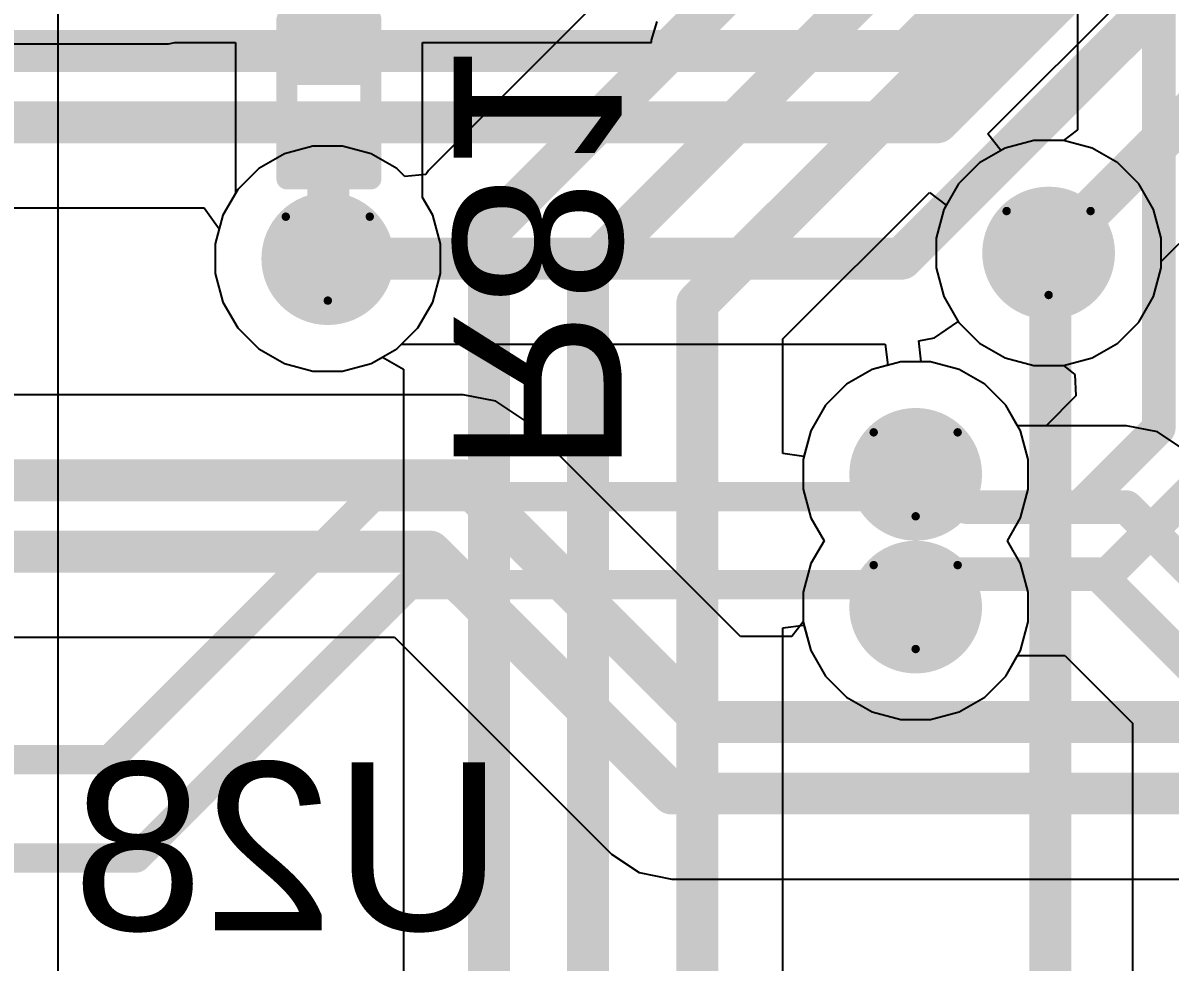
# Model space of a CAD drawing. Header units: inches. Extents: x -21 to 276, y -5 to 220.
# Drawn here: x 72.53 to 79.47, y 46.98 to 52.66 of the extents above; entities that cross this region are included whole.
import ezdxf

# ---------------------------------------------------------------- set-up
doc = ezdxf.new("R2010")
doc.units = ezdxf.units.IN
for name, color, linetype in [('Bottom Layer', 5, 'Continuous'), ('Bottom Overlay', 54, 'Continuous'), ('Bottom Paste', 16, 'Continuous'), ('Bottom Solder', 6, 'Continuous'), ('Drill Drawing', 1, 'Continuous'), ('Ground', 16, 'Continuous'), ('Power + Signal', 76, 'Continuous'), ('Top Layer', 1, 'Continuous'), ('Top Solder', 216, 'Continuous'), ('Via Holes', 16, 'Continuous')]:
    doc.layers.add(name, color=color, linetype=linetype)
doc.styles.add('Arial', font='', dxfattribs={"height": 0.2})
doc.styles.get('Arial').set_extended_font_data('Arial')

# ---------------------------------------------------------------- blocks, each defined once
blk = doc.blocks.new('R___0201_B_69')
at = {"layer": 'Bottom Layer'}
for points in [[(-0.40999791, 0.18499963), (-0.13999845, 0.18499963), (-0.13999845, -0.18499963), (-0.40999791, -0.18499963)], [(0.14000099, 0.18499963), (0.41000045, 0.18499963), (0.41000045, -0.18499963), (0.14000099, -0.18499963)]]:
    blk.add_hatch(color=5, dxfattribs=at).paths.add_polyline_path(points)
at = {"layer": 'Bottom Paste'}
for points in [[(-0.40999791, 0.18499963), (-0.13999845, 0.18499963), (-0.13999845, -0.18499963), (-0.40999791, -0.18499963)], [(0.14000099, 0.18499963), (0.41000045, 0.18499963), (0.41000045, -0.18499963), (0.14000099, -0.18499963)]]:
    blk.add_hatch(color=16, dxfattribs=at).paths.add_polyline_path(points)
at = {"layer": 'Bottom Solder'}
for points in [[(-0.46499907, 0.24000079), (-0.08499729, 0.24000079), (-0.08499729, -0.24000079), (-0.46499907, -0.24000079)], [(0.08499983, 0.24000079), (0.46500161, 0.24000079), (0.46500161, -0.24000079), (0.08499983, -0.24000079)]]:
    blk.add_hatch(color=6, dxfattribs=at).paths.add_polyline_path(points)
at = {"layer": 'Bottom Overlay'}
for points in [[(-0.4826, -0.254, 0.127, 0.127, 0), (-0.4826, 0.254, 0.127, 0.127, 0)], [(0.4826, 0.254, 0.127, 0.127, 0), (-0.4826, 0.254, 0.127, 0.127, 0)], [(0.4826, -0.254, 0.127, 0.127, 0), (0.4826, 0.254, 0.127, 0.127, 0)], [(0.4826, -0.254, 0.127, 0.127, 0), (-0.4826, -0.254, 0.127, 0.127, 0)]]:
    blk.add_lwpolyline(points, format="xyseb", dxfattribs=at)
for points in [[(-0.51435, 0.254, 0.0635, 0.0635, 1), (-0.4508499999999999, 0.254, 0.0635, 0.0635, 1)], [(-0.51435, 0.254, 0.0635, 0.0635, 1), (-0.4508499999999999, 0.254, 0.0635, 0.0635, 1)], [(0.4508499999999999, 0.254, 0.0635, 0.0635, 1), (0.51435, 0.254, 0.0635, 0.0635, 1)], [(0.4508499999999999, 0.254, 0.0635, 0.0635, 1), (0.51435, 0.254, 0.0635, 0.0635, 1)], [(-0.51435, -0.254, 0.0635, 0.0635, 1), (-0.4508499999999999, -0.254, 0.0635, 0.0635, 1)], [(-0.51435, -0.254, 0.0635, 0.0635, 1), (-0.4508499999999999, -0.254, 0.0635, 0.0635, 1)], [(0.4508499999999999, -0.254, 0.0635, 0.0635, 1), (0.51435, -0.254, 0.0635, 0.0635, 1)], [(0.4508499999999999, -0.254, 0.0635, 0.0635, 1), (0.51435, -0.254, 0.0635, 0.0635, 1)]]:
    blk.add_lwpolyline(points, format="xyseb", close=True, dxfattribs=at)

msp = doc.modelspace()

# ---------------------------------------------------------------- hatches: boundary and pattern name
at = {"layer": 'Bottom Layer'}
h = msp.add_hatch(color=5, dxfattribs=at)
edge = h.paths.add_edge_path()
edge.add_arc((78.73136908000001, 51.26583092), 0.2999994, 0, 360)
h = msp.add_hatch(color=5, dxfattribs=at)
edge = h.paths.add_edge_path()
edge.add_arc((74.37119999999999, 51.23179999999999), 0.2999994, 0, 360)
h = msp.add_hatch(color=5, dxfattribs=at)
edge = h.paths.add_edge_path()
edge.add_arc((77.9272, 49.92679626), 0.2999994, 0, 360)
h = msp.add_hatch(color=5, dxfattribs=at)
edge = h.paths.add_edge_path()
edge.add_arc((77.9272, 49.1236), 0.2999994, 0, 360)
at = {"layer": 'Bottom Solder'}
h = msp.add_hatch(color=6, dxfattribs=at)
edge = h.paths.add_edge_path()
edge.add_arc((74.37119999999999, 51.23179999999999), 0.4015993999999999, 0, 360)
h = msp.add_hatch(color=6, dxfattribs=at)
edge = h.paths.add_edge_path()
edge.add_arc((78.73136908000001, 51.26583092), 0.4015993999999999, 0, 360)
h = msp.add_hatch(color=6, dxfattribs=at)
edge = h.paths.add_edge_path()
edge.add_arc((77.9272, 49.92679626), 0.4015993999999999, 0, 360)
h = msp.add_hatch(color=6, dxfattribs=at)
edge = h.paths.add_edge_path()
edge.add_arc((77.9272, 49.1236), 0.4015993999999999, 0, 360)
at = {"layer": 'Ground'}
h = msp.add_hatch(color=16, dxfattribs=at)
edge = h.paths.add_edge_path()
edge.add_arc((78.73136908000001, 51.26583092), 0.2999994, 0, 360)
h = msp.add_hatch(color=16, dxfattribs=at)
edge = h.paths.add_edge_path()
edge.add_arc((74.37119999999999, 51.23179999999999), 0.2999994, 0, 360)
h = msp.add_hatch(color=16, dxfattribs=at)
edge = h.paths.add_edge_path()
edge.add_arc((77.9272, 49.92679626), 0.2999994, 0, 360)
h = msp.add_hatch(color=16, dxfattribs=at)
edge = h.paths.add_edge_path()
edge.add_arc((77.9272, 49.1236), 0.2999994, 0, 360)
at = {"layer": 'Power + Signal'}
h = msp.add_hatch(color=76, dxfattribs=at)
edge = h.paths.add_edge_path()
edge.add_arc((78.73136908000001, 51.26583092), 0.2999994, 0, 360)
h = msp.add_hatch(color=76, dxfattribs=at)
edge = h.paths.add_edge_path()
edge.add_arc((74.37119999999999, 51.23179999999999), 0.2999994, 0, 360)
h = msp.add_hatch(color=76, dxfattribs=at)
edge = h.paths.add_edge_path()
edge.add_arc((77.9272, 49.92679626), 0.2999994, 0, 360)
h = msp.add_hatch(color=76, dxfattribs=at)
edge = h.paths.add_edge_path()
edge.add_arc((77.9272, 49.1236), 0.2999994, 0, 360)
at = {"layer": 'Top Layer'}
h = msp.add_hatch(color=1, dxfattribs=at)
edge = h.paths.add_edge_path()
edge.add_arc((78.73136908000001, 51.26583092), 0.2999994, 0, 360)
h = msp.add_hatch(color=1, dxfattribs=at)
edge = h.paths.add_edge_path()
edge.add_arc((74.37119999999999, 51.23179999999999), 0.2999994, 0, 360)
h = msp.add_hatch(color=1, dxfattribs=at)
edge = h.paths.add_edge_path()
edge.add_arc((77.9272, 49.92679626), 0.2999994, 0, 360)
h = msp.add_hatch(color=1, dxfattribs=at)
edge = h.paths.add_edge_path()
edge.add_arc((77.9272, 49.1236), 0.2999994, 0, 360)
at = {"layer": 'Top Solder'}
h = msp.add_hatch(color=216, dxfattribs=at)
edge = h.paths.add_edge_path()
edge.add_arc((74.37119999999999, 51.23179999999999), 0.4015993999999999, 0, 360)
h = msp.add_hatch(color=216, dxfattribs=at)
edge = h.paths.add_edge_path()
edge.add_arc((78.73136908000001, 51.26583092), 0.4015993999999999, 0, 360)
h = msp.add_hatch(color=216, dxfattribs=at)
edge = h.paths.add_edge_path()
edge.add_arc((77.9272, 49.92679626), 0.4015993999999999, 0, 360)
h = msp.add_hatch(color=216, dxfattribs=at)
edge = h.paths.add_edge_path()
edge.add_arc((77.9272, 49.1236), 0.4015993999999999, 0, 360)
at = {"layer": 'Via Holes'}
h = msp.add_hatch(color=7, dxfattribs=at)
edge = h.paths.add_edge_path()
edge.add_arc((74.37119999999999, 51.23179999999999), 0.1499997, 0, 360)
h = msp.add_hatch(color=7, dxfattribs=at)
edge = h.paths.add_edge_path()
edge.add_arc((78.73136908000001, 51.26583092), 0.1499997, 0, 360)
h = msp.add_hatch(color=7, dxfattribs=at)
edge = h.paths.add_edge_path()
edge.add_arc((77.9272, 49.92679626), 0.1499997, 0, 360)
h = msp.add_hatch(color=7, dxfattribs=at)
edge = h.paths.add_edge_path()
edge.add_arc((77.9272, 49.1236), 0.1499997, 0, 360)

# ---------------------------------------------------------------- linework, layer by layer
at = {"layer": 'Bottom Layer'}
for p, q in [((78.90563848, 63.37915442), (78.90563848, 52.01176034)), ((76.32902691999999, 52.55380141999999), (76.36403066, 52.66630309999999)), ((71.96022692, 52.53184057999999), (73.40802692, 52.53184057999999)), ((73.40802692, 52.53184057999999), (73.44555542, 52.53930563999999)), ((73.44555542, 52.53930563999999), (73.81202916, 52.53930563999999)), ((73.81202916, 52.53930563999999), (73.81202916, 51.62528918)), ((74.94402588, 51.60163924), (74.94402588, 52.53930563999999)), ((74.94402588, 52.53930563999999), (76.32902691999999, 52.53930563999999)), ((76.32902691999999, 52.53930563999999), (76.32902691999999, 52.55380141999999)), ((78.90563848, 52.01176034), (78.82102092, 51.94683032)), ((78.6417147, 51.94683032), (78.4685121, 51.90042198)), ((78.82102092, 51.94683032), (78.6417147, 51.94683032)), ((78.4685121, 51.90042198), (78.31322412, 51.8107676)), ((78.31322412, 51.8107676), (78.1864324, 51.68397588)), ((73.81202916, 51.62528918), (73.73660894, 51.49465698)), ((78.1864324, 51.68397588), (78.09677802, 51.52868789999999)), ((75.00579105999999, 51.49465698), (74.94402588, 51.60163924)), ((73.73660894, 51.49465698), (73.6902006, 51.32145438)), ((75.05219939999999, 51.32145438), (75.00579105999999, 51.49465698)), ((78.09677802, 51.52868789999999), (78.05036967999999, 51.35548530000001)), ((78.05036967999999, 51.35548530000001), (78.05036967999999, 51.17617654)), ((73.6902006, 51.32145438), (73.6902006, 51.14214561999999)), ((75.05219939999999, 51.14214561999999), (75.05219939999999, 51.32145438)), ((73.6902006, 51.14214561999999), (73.73660894, 50.96894302)), ((75.00579105999999, 50.96894302), (75.05219939999999, 51.14214561999999)), ((78.05036967999999, 51.17617654), (78.09677802, 51.00297394)), ((78.09677802, 51.00297394), (78.1864324, 50.84768596)), ((73.73660894, 50.96894302), (73.82626332, 50.81365503999999)), ((74.91613668, 50.81365503999999), (75.00579105999999, 50.96894302)), ((73.82626332, 50.81365503999999), (73.95305504, 50.68686331999999)), ((74.78934496, 50.68686331999999), (74.91613668, 50.81365503999999)), ((78.1864324, 50.84768596), (78.31322412, 50.72089423999999)), ((73.95305504, 50.68686331999999), (74.10834302, 50.59720894)), ((74.63405698, 50.59720894), (74.78934496, 50.68686331999999)), ((78.31322412, 50.72089423999999), (78.4685121, 50.63123986)), ((74.10834302, 50.59720894), (74.28154561999999, 50.5508006)), ((74.46085438, 50.5508006), (74.63405698, 50.59720894)), ((77.83754562, 50.60779566), (77.66434301999999, 50.56138731999999)), ((78.01685438, 50.60779566), (77.83754562, 50.60779566)), ((78.19005698, 50.56138731999999), (78.01685438, 50.60779566)), ((78.4685121, 50.63123986), (78.6417147, 50.58483151999999)), ((78.6417147, 50.58483151999999), (78.82102092, 50.58483151999999)), ((78.82102092, 50.58483151999999), (78.89074138, 50.5313315)), ((74.28154561999999, 50.5508006), (74.46085438, 50.5508006)), ((77.66434301999999, 50.56138731999999), (77.50905503999999, 50.47173294)), ((78.34534495999999, 50.47173294), (78.19005698, 50.56138731999999)), ((78.89074138, 50.5313315), (78.89611855999999, 50.40098124)), ((77.50905503999999, 50.47173294), (77.38226331999999, 50.34494122)), ((78.47213667999999, 50.34494122), (78.34534495999999, 50.47173294)), ((75.18980136, 50.40873078), (68.3066071, 50.40873078)), ((75.3880128, 50.3693049), (75.18980136, 50.40873078)), ((78.89611855999999, 50.40098124), (78.71558806, 50.22045074)), ((75.55604903999999, 50.25702674), (75.3880128, 50.3693049)), ((77.38226331999999, 50.34494122), (77.29260894, 50.18965324)), ((78.54401105999999, 50.22045074), (78.47213667999999, 50.34494122)), ((76.86781425999999, 48.94526152), (75.55604903999999, 50.25702674)), ((77.29260894, 50.18965324), (77.2462006, 50.01645064)), ((78.71558806, 50.22045074), (78.54401105999999, 50.22045074)), ((77.2462006, 50.01645064), (77.2462006, 49.83714188)), ((77.2462006, 49.83714188), (77.29260894, 49.66393927999999)), ((77.29260894, 49.66393927999999), (77.37271038, 49.5251994)), ((77.37271038, 49.5251994), (77.29260894, 49.38645698)), ((77.29260894, 49.38645698), (77.2462006, 49.21325438)), ((77.2462006, 49.21325438), (77.2462006, 49.03394815999999)), ((77.2462006, 49.03394815999999), (77.17814892, 48.94526152)), ((67.91320682, 48.94102734), (74.77477806, 48.94102734)), ((74.77477806, 48.94102734), (76.08654328, 47.62926212)), ((77.17814892, 48.94526152), (76.86781425999999, 48.94526152)), ((76.08654328, 47.62926212), (76.25457952, 47.51698396)), ((76.25457952, 47.51698396), (76.45279096, 47.47755808)), ((76.45279096, 47.47755808), (82.33129584, 47.47755808))]:
    msp.add_line(p, q, dxfattribs=at)
for points in [[(79.39769236, 50.20668647999999, 0.2032, 0.2032, 0), (79.39769236, 75.77467192, 0.2032, 0.2032, 0)], [(74.37802752, 52.47199818, 0.254, 0.254, 0), (74.37802752, 53.69530536, 0.254, 0.254, 0)], [(74.37461375999999, 51.91858552, 0.254, 0.254, 0), (74.37802752, 51.92199927999999, 0.254, 0.254, 0)], [(74.37461375999999, 51.23521376, 0.254, 0.254, 0), (74.37461375999999, 51.91858552, 0.254, 0.254, 0)], [(74.37119999999999, 51.23179999999999, 0.254, 0.254, 0), (74.37461375999999, 51.23521376, 0.254, 0.254, 0)], [(78.91940274, 49.72839686, 0.2032, 0.2032, 0), (79.39769236, 50.20668647999999, 0.2032, 0.2032, 0)], [(79.0877387, 49.32199685999999, 0.2032, 0.2032, 0), (79.80409235999998, 50.03835052, 0.2032, 0.2032, 0)], [(68.09206346, 49.89077906, 0.254, 0.254, 0), (75.18980136, 49.89077906, 0.254, 0.254, 0)], [(75.18980136, 49.89077906, 0.254, 0.254, 0), (76.65327061999999, 48.4273098, 0.254, 0.254, 0)], [(77.9272, 49.92679626, 0.2032, 0.2032, 0), (78.03457342, 49.92679626, 0.2032, 0.2032, 0)], [(78.03457342, 49.92679626, 0.2032, 0.2032, 0), (78.23297282, 49.72839686, 0.2032, 0.2032, 0)], [(78.23297282, 49.72839686, 0.2032, 0.2032, 0), (78.91940274, 49.72839686, 0.2032, 0.2032, 0)], [(67.91320682, 49.45897906, 0.254, 0.254, 0), (74.98932169999999, 49.45897906, 0.254, 0.254, 0)], [(74.98932169999999, 49.45897906, 0.254, 0.254, 0), (76.45279096, 47.99550979999999, 0.254, 0.254, 0)], [(78.03457342, 49.1236, 0.2032, 0.2032, 0), (78.23297028, 49.32199685999999, 0.2032, 0.2032, 0)], [(78.23297028, 49.32199685999999, 0.2032, 0.2032, 0), (79.0877387, 49.32199685999999, 0.2032, 0.2032, 0)], [(77.9272, 49.1236, 0.2032, 0.2032, 0), (78.03457342, 49.1236, 0.2032, 0.2032, 0)], [(76.65327061999999, 48.4273098, 0.254, 0.254, 0), (82.15243919999999, 48.4273098, 0.254, 0.254, 0)], [(76.45279096, 47.99550979999999, 0.254, 0.254, 0), (82.33129584, 47.99550979999999, 0.254, 0.254, 0)]]:
    msp.add_lwpolyline(points, format="xyseb", dxfattribs=at)
for points in [[(74.31452752, 52.47199818, 0.127, 0.127, 1), (74.44152752, 52.47199818, 0.127, 0.127, 1)], [(74.31111376, 51.91858552, 0.127, 0.127, 1), (74.43811376000001, 51.91858552, 0.127, 0.127, 1)], [(74.31111376, 51.91858552, 0.127, 0.127, 1), (74.43811376000001, 51.91858552, 0.127, 0.127, 1)], [(74.31452752, 51.92199927999999, 0.127, 0.127, 1), (74.44152752, 51.92199927999999, 0.127, 0.127, 1)], [(74.3077, 51.23179999999999, 0.127, 0.127, 1), (74.43469999999999, 51.23179999999999, 0.127, 0.127, 1)], [(74.31111376, 51.23521376, 0.127, 0.127, 1), (74.43811376000001, 51.23521376, 0.127, 0.127, 1)], [(74.31111376, 51.23521376, 0.127, 0.127, 1), (74.43811376000001, 51.23521376, 0.127, 0.127, 1)], [(79.34689236, 50.20668647999999, 0.1016, 0.1016, 1), (79.44849236, 50.20668647999999, 0.1016, 0.1016, 1)], [(79.34689236, 50.20668647999999, 0.1016, 0.1016, 1), (79.44849236, 50.20668647999999, 0.1016, 0.1016, 1)], [(75.12630136, 49.89077906, 0.127, 0.127, 1), (75.25330136, 49.89077906, 0.127, 0.127, 1)], [(75.12630136, 49.89077906, 0.127, 0.127, 1), (75.25330136, 49.89077906, 0.127, 0.127, 1)], [(77.87639999999999, 49.92679626, 0.1016, 0.1016, 1), (77.978, 49.92679626, 0.1016, 0.1016, 1)], [(77.98377341999999, 49.92679626, 0.1016, 0.1016, 1), (78.08537342, 49.92679626, 0.1016, 0.1016, 1)], [(77.98377341999999, 49.92679626, 0.1016, 0.1016, 1), (78.08537342, 49.92679626, 0.1016, 0.1016, 1)], [(78.18217281999999, 49.72839686, 0.1016, 0.1016, 1), (78.28377282, 49.72839686, 0.1016, 0.1016, 1)], [(78.18217281999999, 49.72839686, 0.1016, 0.1016, 1), (78.28377282, 49.72839686, 0.1016, 0.1016, 1)], [(78.86860274, 49.72839686, 0.1016, 0.1016, 1), (78.97020274, 49.72839686, 0.1016, 0.1016, 1)], [(78.86860274, 49.72839686, 0.1016, 0.1016, 1), (78.97020274, 49.72839686, 0.1016, 0.1016, 1)], [(74.92582169999999, 49.45897906, 0.127, 0.127, 1), (75.0528217, 49.45897906, 0.127, 0.127, 1)], [(74.92582169999999, 49.45897906, 0.127, 0.127, 1), (75.0528217, 49.45897906, 0.127, 0.127, 1)], [(78.18217028, 49.32199685999999, 0.1016, 0.1016, 1), (78.28377028, 49.32199685999999, 0.1016, 0.1016, 1)], [(78.18217028, 49.32199685999999, 0.1016, 0.1016, 1), (78.28377028, 49.32199685999999, 0.1016, 0.1016, 1)], [(79.0369387, 49.32199685999999, 0.1016, 0.1016, 1), (79.1385387, 49.32199685999999, 0.1016, 0.1016, 1)], [(79.0369387, 49.32199685999999, 0.1016, 0.1016, 1), (79.1385387, 49.32199685999999, 0.1016, 0.1016, 1)], [(77.87639999999999, 49.1236, 0.1016, 0.1016, 1), (77.978, 49.1236, 0.1016, 0.1016, 1)], [(77.98377341999999, 49.1236, 0.1016, 0.1016, 1), (78.08537342, 49.1236, 0.1016, 0.1016, 1)], [(77.98377341999999, 49.1236, 0.1016, 0.1016, 1), (78.08537342, 49.1236, 0.1016, 0.1016, 1)], [(76.58977062, 48.4273098, 0.127, 0.127, 1), (76.71677061999999, 48.4273098, 0.127, 0.127, 1)], [(76.58977062, 48.4273098, 0.127, 0.127, 1), (76.71677061999999, 48.4273098, 0.127, 0.127, 1)], [(76.38929096, 47.99550979999999, 0.127, 0.127, 1), (76.51629095999999, 47.99550979999999, 0.127, 0.127, 1)], [(76.38929096, 47.99550979999999, 0.127, 0.127, 1), (76.51629095999999, 47.99550979999999, 0.127, 0.127, 1)]]:
    msp.add_lwpolyline(points, format="xyseb", close=True, dxfattribs=at)
at = {"layer": 'Drill Drawing'}
for points in [[(74.1172, 51.4858, 0.0508, 0.0508, 0), (74.6252, 51.4858, 0.0508, 0.0508, 0)], [(74.1172, 51.4858, 0.0508, 0.0508, 0), (74.37119999999999, 50.9778, 0.0508, 0.0508, 0)], [(74.37119999999999, 50.9778, 0.0508, 0.0508, 0), (74.6252, 51.4858, 0.0508, 0.0508, 0)], [(78.47736907999999, 51.51983092, 0.0508, 0.0508, 0), (78.98536908, 51.51983092, 0.0508, 0.0508, 0)], [(78.47736907999999, 51.51983092, 0.0508, 0.0508, 0), (78.73136908000001, 51.01183091999999, 0.0508, 0.0508, 0)], [(78.73136908000001, 51.01183091999999, 0.0508, 0.0508, 0), (78.98536908, 51.51983092, 0.0508, 0.0508, 0)], [(77.6732, 50.18079625999999, 0.0508, 0.0508, 0), (78.18119999999999, 50.18079625999999, 0.0508, 0.0508, 0)], [(77.6732, 50.18079625999999, 0.0508, 0.0508, 0), (77.9272, 49.67279626, 0.0508, 0.0508, 0)], [(77.9272, 49.67279626, 0.0508, 0.0508, 0), (78.18119999999999, 50.18079625999999, 0.0508, 0.0508, 0)], [(77.6732, 49.37759999999999, 0.0508, 0.0508, 0), (78.18119999999999, 49.37759999999999, 0.0508, 0.0508, 0)], [(77.6732, 49.37759999999999, 0.0508, 0.0508, 0), (77.9272, 48.8696, 0.0508, 0.0508, 0)], [(77.9272, 48.8696, 0.0508, 0.0508, 0), (78.18119999999999, 49.37759999999999, 0.0508, 0.0508, 0)]]:
    msp.add_lwpolyline(points, format="xyseb", dxfattribs=at)
for points in [[(74.1045, 51.4858, 0.0254, 0.0254, 1), (74.12989999999999, 51.4858, 0.0254, 0.0254, 1)], [(74.1045, 51.4858, 0.0254, 0.0254, 1), (74.12989999999999, 51.4858, 0.0254, 0.0254, 1)], [(74.6125, 51.4858, 0.0254, 0.0254, 1), (74.63789999999999, 51.4858, 0.0254, 0.0254, 1)], [(74.6125, 51.4858, 0.0254, 0.0254, 1), (74.63789999999999, 51.4858, 0.0254, 0.0254, 1)], [(78.46466908, 51.51983092, 0.0254, 0.0254, 1), (78.49006908, 51.51983092, 0.0254, 0.0254, 1)], [(78.46466908, 51.51983092, 0.0254, 0.0254, 1), (78.49006908, 51.51983092, 0.0254, 0.0254, 1)], [(78.97266907999999, 51.51983092, 0.0254, 0.0254, 1), (78.99806908, 51.51983092, 0.0254, 0.0254, 1)], [(78.97266907999999, 51.51983092, 0.0254, 0.0254, 1), (78.99806908, 51.51983092, 0.0254, 0.0254, 1)], [(74.3585, 50.9778, 0.0254, 0.0254, 1), (74.3839, 50.9778, 0.0254, 0.0254, 1)], [(74.3585, 50.9778, 0.0254, 0.0254, 1), (74.3839, 50.9778, 0.0254, 0.0254, 1)], [(78.71866908, 51.01183091999999, 0.0254, 0.0254, 1), (78.74406907999999, 51.01183091999999, 0.0254, 0.0254, 1)], [(78.71866908, 51.01183091999999, 0.0254, 0.0254, 1), (78.74406907999999, 51.01183091999999, 0.0254, 0.0254, 1)], [(77.6605, 50.18079625999999, 0.0254, 0.0254, 1), (77.68589999999999, 50.18079625999999, 0.0254, 0.0254, 1)], [(77.6605, 50.18079625999999, 0.0254, 0.0254, 1), (77.68589999999999, 50.18079625999999, 0.0254, 0.0254, 1)], [(78.1685, 50.18079625999999, 0.0254, 0.0254, 1), (78.1939, 50.18079625999999, 0.0254, 0.0254, 1)], [(78.1685, 50.18079625999999, 0.0254, 0.0254, 1), (78.1939, 50.18079625999999, 0.0254, 0.0254, 1)], [(77.91449999999999, 49.67279626, 0.0254, 0.0254, 1), (77.9399, 49.67279626, 0.0254, 0.0254, 1)], [(77.91449999999999, 49.67279626, 0.0254, 0.0254, 1), (77.9399, 49.67279626, 0.0254, 0.0254, 1)], [(77.6605, 49.37759999999999, 0.0254, 0.0254, 1), (77.68589999999999, 49.37759999999999, 0.0254, 0.0254, 1)], [(77.6605, 49.37759999999999, 0.0254, 0.0254, 1), (77.68589999999999, 49.37759999999999, 0.0254, 0.0254, 1)], [(78.1685, 49.37759999999999, 0.0254, 0.0254, 1), (78.1939, 49.37759999999999, 0.0254, 0.0254, 1)], [(78.1685, 49.37759999999999, 0.0254, 0.0254, 1), (78.1939, 49.37759999999999, 0.0254, 0.0254, 1)], [(77.91449999999999, 48.8696, 0.0254, 0.0254, 1), (77.9399, 48.8696, 0.0254, 0.0254, 1)], [(77.91449999999999, 48.8696, 0.0254, 0.0254, 1), (77.9399, 48.8696, 0.0254, 0.0254, 1)]]:
    msp.add_lwpolyline(points, format="xyseb", close=True, dxfattribs=at)
at = {"layer": 'Ground'}
for p, q in [((79.41236848, 51.21433496), (79.97731274, 51.77928176)), ((70.9724768, 51.53875392), (73.62255024, 51.53875392)), ((73.62255024, 51.53875392), (73.71439409999999, 51.41175138)), ((73.71439409999999, 51.41175138), (73.6902006, 51.32145438)), ((73.6902006, 51.32145438), (73.6902006, 51.14214561999999)), ((79.41236848, 51.17617654), (79.41236848, 51.21433496)), ((73.6902006, 51.14214561999999), (73.73660894, 50.96894302)), ((79.36596013999998, 51.00297394), (79.41236848, 51.17617654)), ((79.27630576, 50.84768596), (79.36596013999998, 51.00297394)), ((73.73660894, 50.96894302), (73.82626332, 50.81365503999999)), ((73.82626332, 50.81365503999999), (73.95305504, 50.68686331999999)), ((78.04023508, 50.75327416), (78.18279765999999, 50.84853177999999)), ((78.18279765999999, 50.84853177999999), (78.18643494, 50.84768342)), ((78.18643494, 50.84768342), (78.31322412, 50.72089423999999)), ((79.14951404, 50.72089423999999), (79.27630576, 50.84768596)), ((77.94733712, 50.73479566), (78.04023508, 50.75327416)), ((77.95984408, 50.60779566), (77.94733712, 50.73479566)), ((73.95305504, 50.68686331999999), (74.10834302, 50.59720894)), ((74.63405698, 50.59720894), (74.78934496, 50.68686331999999)), ((74.78934496, 50.68686331999999), (74.81632991999999, 50.71384828)), ((74.81632991999999, 50.71384828), (77.74264613999999, 50.71384828)), ((77.74264613999999, 50.71384828), (77.75936442, 50.58684828)), ((78.31322412, 50.72089423999999), (78.4685121, 50.63123986)), ((78.99422605999999, 50.63123986), (79.14951404, 50.72089423999999)), ((74.10834302, 50.59720894), (74.28154561999999, 50.5508006)), ((74.46085438, 50.5508006), (74.63405698, 50.59720894)), ((77.75936442, 50.58684828), (77.66434301999999, 50.56138731999999)), ((78.01685438, 50.60779566), (77.95984408, 50.60779566)), ((78.19005698, 50.56138731999999), (78.01685438, 50.60779566)), ((78.4685121, 50.63123986), (78.6417147, 50.58483151999999)), ((78.6417147, 50.58483151999999), (78.82102345999999, 50.58483151999999)), ((78.82102345999999, 50.58483151999999), (78.99422605999999, 50.63123986)), ((74.28154561999999, 50.5508006), (74.46085438, 50.5508006)), ((77.66434301999999, 50.56138731999999), (77.50905503999999, 50.47173294)), ((78.34534495999999, 50.47173294), (78.19005698, 50.56138731999999)), ((77.50905503999999, 50.47173294), (77.38226331999999, 50.34494122)), ((78.47213667999999, 50.34494122), (78.34534495999999, 50.47173294)), ((77.38226331999999, 50.34494122), (77.29260894, 50.18965324)), ((78.56179106, 50.18965324), (78.47213667999999, 50.34494122)), ((77.29260894, 50.18965324), (77.2462006, 50.01645064)), ((78.60819939999999, 50.01645064), (78.56179106, 50.18965324)), ((77.2462006, 50.01645064), (77.2462006, 49.83714188)), ((78.60819939999999, 49.83714188), (78.60819939999999, 50.01645064)), ((77.2462006, 49.83714188), (77.29260894, 49.66393927999999)), ((78.56179106, 49.66393927999999), (78.60819939999999, 49.83714188)), ((77.29260894, 49.66393927999999), (77.37271038, 49.5251994)), ((78.48168962, 49.5251994), (78.56179106, 49.66393927999999)), ((77.37271038, 49.5251994), (77.29260894, 49.38645698)), ((78.56179106, 49.38645698), (78.48168962, 49.5251994)), ((77.29260894, 49.38645698), (77.2462006, 49.21325438)), ((78.60819939999999, 49.21325438), (78.56179106, 49.38645698)), ((77.2462006, 49.21325438), (77.2462006, 49.03394562)), ((78.60819939999999, 49.03394562), (78.60819939999999, 49.21325438)), ((77.2462006, 49.03394562), (77.29260894, 48.86074301999999)), ((78.56179106, 48.86074301999999), (78.60819939999999, 49.03394562)), ((77.29260894, 48.86074301999999), (77.38226331999999, 48.70545504)), ((78.47213667999999, 48.70545504), (78.56179106, 48.86074301999999)), ((77.38226331999999, 48.70545504), (77.50905503999999, 48.57866332)), ((78.34534495999999, 48.57866332), (78.47213667999999, 48.70545504)), ((77.50905503999999, 48.57866332), (77.66434301999999, 48.48900894)), ((78.19005698, 48.48900894), (78.34534495999999, 48.57866332)), ((77.66434301999999, 48.48900894), (77.83754562, 48.4426006)), ((77.83754562, 48.4426006), (78.01685438, 48.4426006)), ((78.01685438, 48.4426006), (78.19005698, 48.48900894))]:
    msp.add_line(p, q, dxfattribs=at)
for points in [[(77.877416, 52.48850564, 0.254, 0.254, 0), (79.32062875999999, 53.93171839999999, 0.254, 0.254, 0)], [(78.05627264, 52.05670564, 0.254, 0.254, 0), (79.75242876, 53.75286175999999, 0.254, 0.254, 0)], [(77.84202364, 51.23179999999999, 0.254, 0.254, 0), (80.18422876, 53.57400512, 0.254, 0.254, 0)], [(69.91973315999999, 52.48850564, 0.254, 0.254, 0), (77.877416, 52.48850564, 0.254, 0.254, 0)], [(78.73136908000001, 51.26583092, 0.254, 0.254, 0), (79.61107776, 52.14553959999999, 0.254, 0.254, 0)], [(70.75793316, 52.05670564, 0.254, 0.254, 0), (78.05627264, 52.05670564, 0.254, 0.254, 0)], [(74.37119999999999, 51.23179999999999, 0.254, 0.254, 0), (77.84202364, 51.23179999999999, 0.254, 0.254, 0)]]:
    msp.add_lwpolyline(points, format="xyseb", dxfattribs=at)
for points in [[(77.813916, 52.48850564, 0.127, 0.127, 1), (77.940916, 52.48850564, 0.127, 0.127, 1)], [(77.813916, 52.48850564, 0.127, 0.127, 1), (77.940916, 52.48850564, 0.127, 0.127, 1)], [(77.99277264, 52.05670564, 0.127, 0.127, 1), (78.11977264, 52.05670564, 0.127, 0.127, 1)], [(77.99277264, 52.05670564, 0.127, 0.127, 1), (78.11977264, 52.05670564, 0.127, 0.127, 1)], [(74.3077, 51.23179999999999, 0.127, 0.127, 1), (74.43469999999999, 51.23179999999999, 0.127, 0.127, 1)], [(77.77852364, 51.23179999999999, 0.127, 0.127, 1), (77.90552364, 51.23179999999999, 0.127, 0.127, 1)], [(77.77852364, 51.23179999999999, 0.127, 0.127, 1), (77.90552364, 51.23179999999999, 0.127, 0.127, 1)], [(78.66786907999999, 51.26583092, 0.127, 0.127, 1), (78.79486908, 51.26583092, 0.127, 0.127, 1)]]:
    msp.add_lwpolyline(points, format="xyseb", close=True, dxfattribs=at)
at = {"layer": 'Power + Signal'}
for points in [[(78.73136908000001, 51.26583092, 0.254, 0.254, 0), (78.74118364, 51.25601636, 0.254, 0.254, 0)], [(78.74118364, 41.88578363999999, 0.254, 0.254, 0), (78.74118364, 51.25601636, 0.254, 0.254, 0)], [(73.05249042, 48.20101357999999, 0.1778, 0.1778, 0), (74.6433737, 49.79189686, 0.1778, 0.1778, 0)], [(74.6433737, 49.79189686, 0.1778, 0.1778, 0), (77.67805394, 49.79189686, 0.1778, 0.1778, 0)], [(73.25987633999999, 47.65406014, 0.1778, 0.1778, 0), (74.86431306, 49.25849685999999, 0.1778, 0.1778, 0)], [(74.86431306, 49.25849685999999, 0.1778, 0.1778, 0), (77.67805648, 49.25849685999999, 0.1778, 0.1778, 0)], [(71.31530059999999, 48.20101357999999, 0.1778, 0.1778, 0), (73.05249042, 48.20101357999999, 0.1778, 0.1778, 0)], [(73.21157824, 47.60576458, 0.1778, 0.1778, 0), (73.2598738, 47.65406014, 0.1778, 0.1778, 0)], [(73.2598738, 47.65406014, 0.1778, 0.1778, 0), (73.25987633999999, 47.65406014, 0.1778, 0.1778, 0)], [(71.87497943999999, 47.60576458, 0.1778, 0.1778, 0), (73.21157824, 47.60576458, 0.1778, 0.1778, 0)]]:
    msp.add_lwpolyline(points, format="xyseb", dxfattribs=at)
for points in [[(78.66786907999999, 51.26583092, 0.127, 0.127, 1), (78.79486908, 51.26583092, 0.127, 0.127, 1)], [(78.67768364, 51.25601636, 0.127, 0.127, 1), (78.80468364, 51.25601636, 0.127, 0.127, 1)], [(78.67768364, 51.25601636, 0.127, 0.127, 1), (78.80468364, 51.25601636, 0.127, 0.127, 1)], [(74.5989237, 49.79189686, 0.08889999999999999, 0.08889999999999999, 1), (74.6878237, 49.79189686, 0.08889999999999999, 0.08889999999999999, 1)], [(74.5989237, 49.79189686, 0.08889999999999999, 0.08889999999999999, 1), (74.6878237, 49.79189686, 0.08889999999999999, 0.08889999999999999, 1)], [(77.63360393999999, 49.79189686, 0.08889999999999999, 0.08889999999999999, 1), (77.72250394, 49.79189686, 0.08889999999999999, 0.08889999999999999, 1)], [(74.81986305999999, 49.25849685999999, 0.08889999999999999, 0.08889999999999999, 1), (74.90876306, 49.25849685999999, 0.08889999999999999, 0.08889999999999999, 1)], [(74.81986305999999, 49.25849685999999, 0.08889999999999999, 0.08889999999999999, 1), (74.90876306, 49.25849685999999, 0.08889999999999999, 0.08889999999999999, 1)], [(77.63360648, 49.25849685999999, 0.08889999999999999, 0.08889999999999999, 1), (77.72250647999999, 49.25849685999999, 0.08889999999999999, 0.08889999999999999, 1)], [(73.00804041999999, 48.20101357999999, 0.08889999999999999, 0.08889999999999999, 1), (73.09694042, 48.20101357999999, 0.08889999999999999, 0.08889999999999999, 1)], [(73.00804041999999, 48.20101357999999, 0.08889999999999999, 0.08889999999999999, 1), (73.09694042, 48.20101357999999, 0.08889999999999999, 0.08889999999999999, 1)], [(73.2154238, 47.65406014, 0.08889999999999999, 0.08889999999999999, 1), (73.3043238, 47.65406014, 0.08889999999999999, 0.08889999999999999, 1)], [(73.2154238, 47.65406014, 0.08889999999999999, 0.08889999999999999, 1), (73.3043238, 47.65406014, 0.08889999999999999, 0.08889999999999999, 1)], [(73.21542634, 47.65406014, 0.08889999999999999, 0.08889999999999999, 1), (73.30432633999999, 47.65406014, 0.08889999999999999, 0.08889999999999999, 1)], [(73.21542634, 47.65406014, 0.08889999999999999, 0.08889999999999999, 1), (73.30432633999999, 47.65406014, 0.08889999999999999, 0.08889999999999999, 1)], [(73.16712824, 47.60576458, 0.08889999999999999, 0.08889999999999999, 1), (73.25602824, 47.60576458, 0.08889999999999999, 0.08889999999999999, 1)], [(73.16712824, 47.60576458, 0.08889999999999999, 0.08889999999999999, 1), (73.25602824, 47.60576458, 0.08889999999999999, 0.08889999999999999, 1)]]:
    msp.add_lwpolyline(points, format="xyseb", close=True, dxfattribs=at)
at = {"layer": 'Top Layer'}
for p, q in [((78.36455244, 51.98704867999999), (87.25866724, 60.88116348)), ((80.36889692, 57.15473964), (74.98013452000001, 51.76597724)), ((72.74033204, 46.44253094), (72.74033204, 56.02815566)), ((78.44253298, 51.88542327999999), (78.36455244, 51.98704867999999)), ((74.28154561999999, 51.91279939999999), (74.10834302, 51.86639106)), ((74.46085438, 51.91279939999999), (74.28154561999999, 51.91279939999999)), ((74.63405698, 51.86639106), (74.46085438, 51.91279939999999)), ((78.6417147, 51.94683032), (78.4685121, 51.90042198)), ((78.82102345999999, 51.94683032), (78.6417147, 51.94683032)), ((78.99422605999999, 51.90042198), (78.82102345999999, 51.94683032)), ((74.10834302, 51.86639106), (73.95305504, 51.77673667999999)), ((74.78934496, 51.77673667999999), (74.63405698, 51.86639106)), ((78.4685121, 51.90042198), (78.44253298, 51.88542327999999)), ((79.14951404, 51.8107676), (78.99422605999999, 51.90042198)), ((73.95305504, 51.77673667999999), (73.82626332, 51.64994495999999)), ((74.83724428, 51.72883736), (74.78934496, 51.77673667999999)), ((74.98013452000001, 51.76597724), (74.96363468, 51.7412859)), ((79.27630576, 51.68397588), (79.14951404, 51.8107676)), ((74.96363468, 51.7412859), (74.83724428, 51.72883736)), ((73.82626332, 51.64994495999999), (73.73660894, 51.49465698)), ((77.12431616, 50.7468124), (78.01015131999999, 51.63264756)), ((78.01015131999999, 51.63264756), (78.11177672, 51.55466702)), ((79.36596013999998, 51.52868789999999), (79.27630576, 51.68397588)), ((73.73660894, 51.49465698), (73.6902006, 51.32145438)), ((78.09677802, 51.52868789999999), (78.05036967999999, 51.35548530000001)), ((78.11177672, 51.55466702), (78.09677802, 51.52868789999999)), ((79.41236848, 51.35548530000001), (79.36596013999998, 51.52868789999999)), ((78.05036967999999, 51.35548530000001), (78.05036967999999, 51.17617654)), ((79.41236848, 51.17617654), (79.41236848, 51.35548530000001)), ((73.6902006, 51.32145438), (73.6902006, 51.14214561999999)), ((73.6902006, 51.14214561999999), (73.73660894, 50.96894302)), ((78.05036967999999, 51.17617654), (78.09677802, 51.00297394)), ((79.36596013999998, 51.00297394), (79.41236848, 51.17617654)), ((78.09677802, 51.00297394), (78.1864324, 50.84768596)), ((79.27630576, 50.84768596), (79.36596013999998, 51.00297394)), ((73.73660894, 50.96894302), (73.82626332, 50.81365503999999)), ((73.82626332, 50.81365503999999), (73.95305504, 50.68686331999999)), ((78.1864324, 50.84768596), (78.31322412, 50.72089423999999)), ((79.14951404, 50.72089423999999), (79.27630576, 50.84768596)), ((77.12431616, 50.05226464), (77.12431616, 50.7468124)), ((73.95305504, 50.68686331999999), (74.10834302, 50.59720894)), ((78.31322412, 50.72089423999999), (78.4685121, 50.63123986)), ((78.99422605999999, 50.63123986), (79.14951404, 50.72089423999999)), ((74.10834302, 50.59720894), (74.28154561999999, 50.5508006)), ((74.46085438, 50.5508006), (74.63405698, 50.59720894)), ((74.63405698, 50.59720894), (74.70142793999999, 50.6361065)), ((74.70142793999999, 50.6361065), (74.82843048, 50.56278178)), ((77.83754562, 50.60779566), (77.66434301999999, 50.56138731999999)), ((78.01685438, 50.60779566), (77.83754562, 50.60779566)), ((78.19005698, 50.56138731999999), (78.01685438, 50.60779566)), ((78.4685121, 50.63123986), (78.6417147, 50.58483151999999)), ((78.6417147, 50.58483151999999), (78.82102345999999, 50.58483151999999)), ((78.82102345999999, 50.58483151999999), (78.99422605999999, 50.63123986)), ((74.28154561999999, 50.5508006), (74.46085438, 50.5508006)), ((74.82843048, 50.56278178), (74.82843048, 44.80807396)), ((77.66434301999999, 50.56138731999999), (77.50905503999999, 50.47173294)), ((78.34534495999999, 50.47173294), (78.19005698, 50.56138731999999)), ((77.50905503999999, 50.47173294), (77.38226331999999, 50.34494122)), ((78.47213667999999, 50.34494122), (78.34534495999999, 50.47173294)), ((77.38226331999999, 50.34494122), (77.29260894, 50.18965324)), ((78.54401105999999, 50.22045074), (78.47213667999999, 50.34494122)), ((77.29260894, 50.18965324), (77.25131616, 50.03554381999999)), ((79.20193963999999, 50.22045074), (78.54401105999999, 50.22045074)), ((79.39023999999999, 50.1829959), (79.20193963999999, 50.22045074)), ((79.54987392, 50.07633114), (79.39023999999999, 50.1829959)), ((77.25131616, 50.03554381999999), (77.12431616, 50.05226464)), ((77.12431616, 48.99813162), (77.25131616, 49.01485244)), ((77.12431616, 42.53845188), (77.12431616, 48.99813162)), ((77.25131616, 49.01485244), (77.29260894, 48.86074301999999)), ((77.29260894, 48.86074301999999), (77.38226331999999, 48.70545504)), ((78.47213667999999, 48.70545504), (78.54400852, 48.82994298)), ((78.54400852, 48.82994298), (78.82978899999999, 48.82994298)), ((78.82978899999999, 48.82994298), (79.23854612, 48.42118586)), ((77.38226331999999, 48.70545504), (77.50905503999999, 48.57866332)), ((78.34534495999999, 48.57866332), (78.47213667999999, 48.70545504)), ((77.50905503999999, 48.57866332), (77.66434301999999, 48.48900894)), ((78.19005698, 48.48900894), (78.34534495999999, 48.57866332)), ((77.66434301999999, 48.48900894), (77.83754562, 48.4426006)), ((77.83754562, 48.4426006), (78.01685438, 48.4426006)), ((78.01685438, 48.4426006), (78.19005698, 48.48900894)), ((79.23854612, 48.42118586), (79.23854612, 38.63706268))]:
    msp.add_line(p, q, dxfattribs=at)
for points in [[(75.946, 51.16774628, 0.254, 0.254, 0), (87.45548676, 62.67723304, 0.254, 0.254, 0)], [(76.60636444, 50.96135604, 0.254, 0.254, 0), (88.02795196, 62.38294355999999, 0.254, 0.254, 0)], [(75.3463822, 51.39972956, 0.254, 0.254, 0), (82.7278, 58.78114736, 0.254, 0.254, 0)], [(75.3463822, 35.02583546, 0.254, 0.254, 0), (75.3463822, 51.39972956, 0.254, 0.254, 0)], [(75.946, 33.909, 0.254, 0.254, 0), (75.946, 51.16774628, 0.254, 0.254, 0)], [(76.60636444, 29.64183556, 0.254, 0.254, 0), (76.60636444, 50.96135604, 0.254, 0.254, 0)], [(77.94339758, 49.92679626, 0.2032, 0.2032, 0), (78.03457342, 49.92679626, 0.2032, 0.2032, 0)], [(78.03457342, 49.92679626, 0.2032, 0.2032, 0), (78.23297282, 49.72839686, 0.2032, 0.2032, 0)], [(78.23297282, 49.72839686, 0.2032, 0.2032, 0), (79.20193963999999, 49.72839686, 0.2032, 0.2032, 0)], [(79.20193963999999, 49.72839686, 0.2032, 0.2032, 0), (80.13699999999999, 48.7933365, 0.2032, 0.2032, 0)], [(77.9272, 49.1236, 0.2032, 0.2032, 0), (78.12559686, 49.32199685999999, 0.2032, 0.2032, 0)], [(78.12559686, 49.32199685999999, 0.2032, 0.2032, 0), (79.03360368, 49.32199685999999, 0.2032, 0.2032, 0)], [(79.03360368, 49.32199685999999, 0.2032, 0.2032, 0), (79.7306, 48.62500053999999, 0.2032, 0.2032, 0)]]:
    msp.add_lwpolyline(points, format="xyseb", dxfattribs=at)
for points in [[(75.2828822, 51.39972956, 0.127, 0.127, 1), (75.4098822, 51.39972956, 0.127, 0.127, 1)], [(75.2828822, 51.39972956, 0.127, 0.127, 1), (75.4098822, 51.39972956, 0.127, 0.127, 1)], [(75.8825, 51.16774628, 0.127, 0.127, 1), (76.0095, 51.16774628, 0.127, 0.127, 1)], [(75.8825, 51.16774628, 0.127, 0.127, 1), (76.0095, 51.16774628, 0.127, 0.127, 1)], [(76.54286444, 50.96135604, 0.127, 0.127, 1), (76.66986444, 50.96135604, 0.127, 0.127, 1)], [(76.54286444, 50.96135604, 0.127, 0.127, 1), (76.66986444, 50.96135604, 0.127, 0.127, 1)], [(77.89259757999999, 49.92679626, 0.1016, 0.1016, 1), (77.99419757999999, 49.92679626, 0.1016, 0.1016, 1)], [(77.98377341999999, 49.92679626, 0.1016, 0.1016, 1), (78.08537342, 49.92679626, 0.1016, 0.1016, 1)], [(77.98377341999999, 49.92679626, 0.1016, 0.1016, 1), (78.08537342, 49.92679626, 0.1016, 0.1016, 1)], [(78.18217281999999, 49.72839686, 0.1016, 0.1016, 1), (78.28377282, 49.72839686, 0.1016, 0.1016, 1)], [(78.18217281999999, 49.72839686, 0.1016, 0.1016, 1), (78.28377282, 49.72839686, 0.1016, 0.1016, 1)], [(79.15113964, 49.72839686, 0.1016, 0.1016, 1), (79.25273963999999, 49.72839686, 0.1016, 0.1016, 1)], [(79.15113964, 49.72839686, 0.1016, 0.1016, 1), (79.25273963999999, 49.72839686, 0.1016, 0.1016, 1)], [(78.07479685999999, 49.32199685999999, 0.1016, 0.1016, 1), (78.17639686, 49.32199685999999, 0.1016, 0.1016, 1)], [(78.07479685999999, 49.32199685999999, 0.1016, 0.1016, 1), (78.17639686, 49.32199685999999, 0.1016, 0.1016, 1)], [(78.98280368, 49.32199685999999, 0.1016, 0.1016, 1), (79.08440368, 49.32199685999999, 0.1016, 0.1016, 1)], [(78.98280368, 49.32199685999999, 0.1016, 0.1016, 1), (79.08440368, 49.32199685999999, 0.1016, 0.1016, 1)], [(77.87639999999999, 49.1236, 0.1016, 0.1016, 1), (77.978, 49.1236, 0.1016, 0.1016, 1)]]:
    msp.add_lwpolyline(points, format="xyseb", close=True, dxfattribs=at)

# ---------------------------------------------------------------- block references
at = {"rotation": 270}
msp.add_blockref('R___0201_B_69', (74.37802752, 52.197), dxfattribs=at)

# ---------------------------------------------------------------- texts
at = {"layer": 'Bottom Overlay', "style": 'Arial', "text_generation_flag": 2}
msp.add_text('R81', height=1.016, rotation=270, dxfattribs=at).set_placement((75.1333651, 49.91984936))
msp.add_text('U28', height=1.016, dxfattribs=at).set_placement((75.43080925999999, 47.1679651))

doc.saveas('drawing.dxf')
